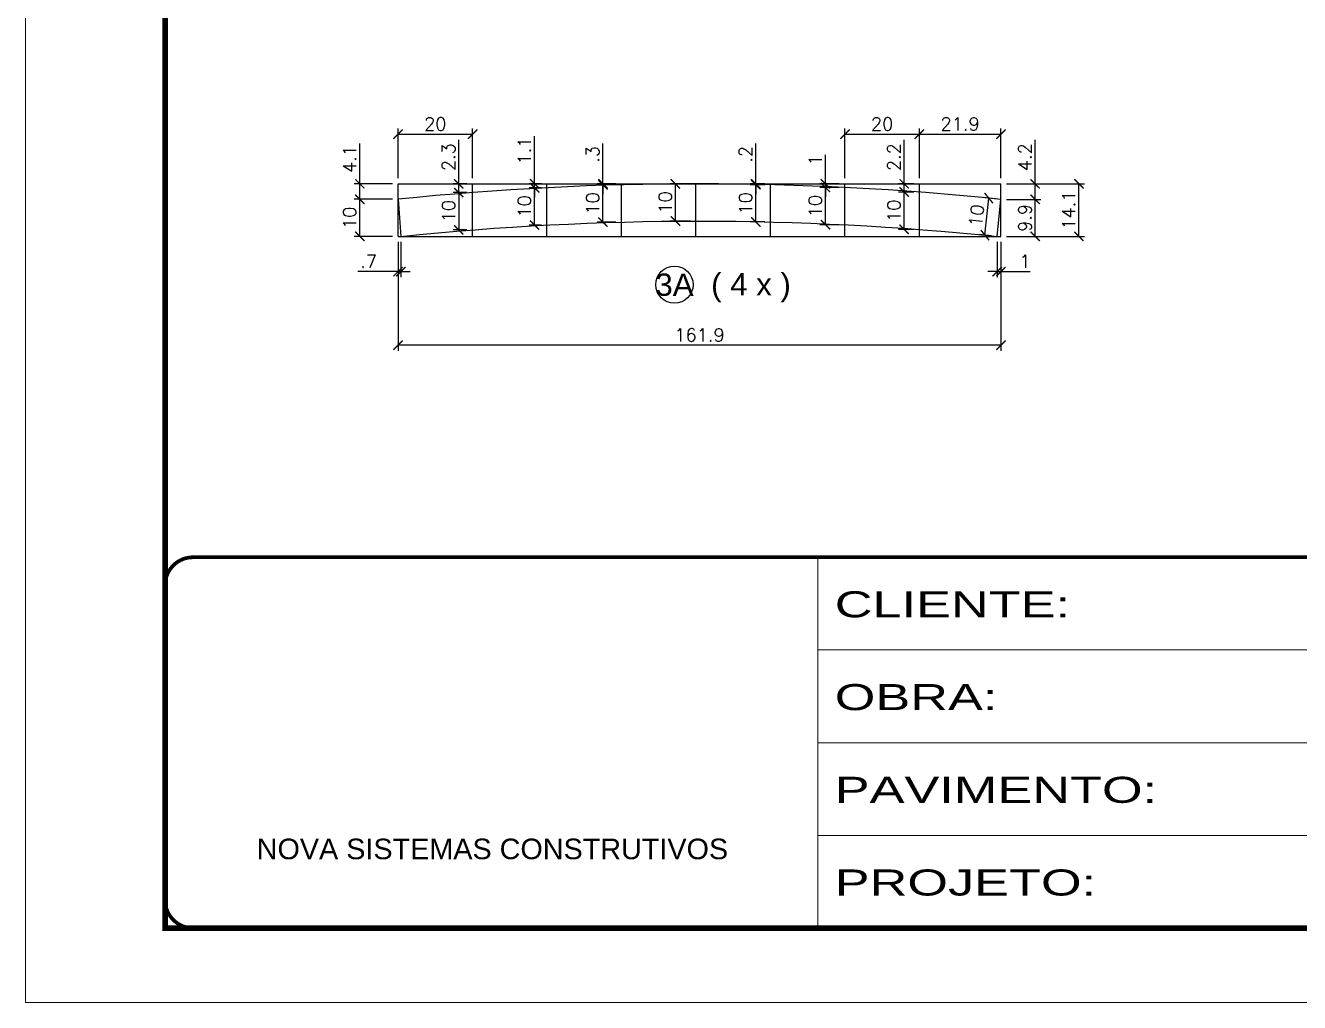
# Model space of a CAD drawing. Extents: x 2582 to 128055, y -26396 to 2611.
# Drawn here: x 2582 to 3266, y -3424 to -2899 of the extents above; entities that cross this region are included whole.
import ezdxf
from ezdxf.enums import TextEntityAlignment as Align

# ---------------------------------------------------------------- set-up
doc = ezdxf.new("R2010")
doc.units = 0
doc.header["$PDMODE"] = 35
doc.linetypes.add('CONTINUO', pattern=[0])
doc.linetypes.add('DASHED', pattern=[0.75, 0.5, -0.25])
for name, color, linetype in [('220', 4, 'Continuous'), ('COTA', 241, 'Continuous'), ('Painéis', 200, 'Continuous'), ('Romaneio', 10, 'Continuous')]:
    doc.layers.add(name, color=color, linetype=linetype)
doc.layers.add('Folhas', color=255, linetype='Continuous', lineweight=9)
doc.layers.add('SARRAFO DE PRESSAO', color=251, linetype='DASHED', lineweight=9)
doc.styles.add('ARIAL', font='arial.ttf')
doc.styles.add('Romans', font='romans.shx')
doc.styles.add('Tecnologia', font='')
doc.styles.get('Tecnologia').set_extended_font_data('Forgotten Futurist')
doc.dimstyles.new('Cota Seção (2x)', dxfattribs={"dimtxt": 7, "dimasz": 5, "dimexe": 3, "dimexo": 3, "dimgap": 2, "dimtad": 3, "dimdec": 1, "dimlfac": 0.5, "dimzin": 12, "dimdsep": 46, "dimtxsty": 'Romans', "dimblk": 'ARCHTICK', "dimcen": 0, "dimclrd": 4, "dimclre": 4, "dimclrt": 1, "dimadec": 1, "dimazin": 3, "dimtfac": 1, "dimtdec": 1, "dimtmove": 0, "dimatfit": 3, "dimldrblk": 'OBLIQUE', "dimfxl": 1, "dimtolj": 1, "dimtzin": 12, "dimarcsym": 0})

# ---------------------------------------------------------------- blocks, each defined once
blk = doc.blocks.new('9999999999')
at = {"color": 30, "linetype": 'CONTINUO'}
for p, q in [((98564.56, 34230.21), (98564.56, 34429.45)), ((98564.56, 34379.64), (99583.98, 34379.64)), ((98564.56, 34329.83), (99487.98, 34329.83)), ((98564.56, 34280.02), (99487.98, 34280.02))]:
    blk.add_line(p, q, dxfattribs=at)
at = {"color": 30, "linetype": 'CONTINUO', "const_width": 2}
blk.add_lwpolyline([(99583.98, 34230.21), (99583.98, 34414.45, 0.414214), (99568.98, 34429.45), (98228.98, 34429.45, 0.414214), (98213.98, 34414.45), (98213.98, 34245.21, 0.414214), (98228.98, 34230.21), (99583.98, 34230.21)], format="xyb", dxfattribs=at)
at = {"layer": 'Folhas'}
blk.add_lwpolyline([(98138.98, 34190.21), (99623.98, 34190.21), (99623.98, 35240.21), (98138.98, 35240.21)], close=True, dxfattribs=at)
at = {"layer": 'Folhas', "color": 30, "const_width": 3}
blk.add_lwpolyline([(98213.98, 34230.21), (99583.98, 34230.21), (99583.98, 35200.21), (98213.98, 35200.21)], close=True, dxfattribs=at)
at = {"color": 7, "linetype": 'Continuous', "ltscale": 5, "style": 'ARIAL'}
blk.add_text('NOVA SISTEMAS CONSTRUTIVOS', height=11.0592, dxfattribs=at).set_placement((98263.19, 34267.21))
at = {"layer": 'Folhas', "color": 7, "style": 'Tecnologia', "width": 1.5}
for s, p in [('CLIENTE:', (98573.65, 34397.17)), ('OBRA:', (98573.65, 34347.31)), ('PAVIMENTO:', (98573.65, 34297.5)), ('PROJETO:', (98573.65, 34247.69))]:
    blk.add_text(s, height=14, dxfattribs=at).set_placement(p)
blk = doc.blocks.new('_ArchTick')
at = {"color": 0, "linetype": 'ByBlock', "const_width": 0.15}
blk.add_lwpolyline([(-0.5, -0.5), (0.5, 0.5)], dxfattribs=at)
blk = doc.blocks.new('*D603')
at = {"layer": '220', "color": 4, "lineweight": -2, "transparency": 16777216}
for p, q in [((2781.76, -2981.57), (2781.76, -2954.88)), ((2821.76, -2981.57), (2821.76, -2954.88)), ((2781.76, -2957.88), (2821.76, -2957.88))]:
    blk.add_line(p, q, dxfattribs=at)
at = {"layer": 'Defpoints', "color": 0, "transparency": 16777216}
for p in [(2821.76, -2957.88), (2781.76, -2984.57), (2821.76, -2984.57)]:
    blk.add_point(p, dxfattribs=at)
at = {"layer": '220', "color": 4, "lineweight": -2, "transparency": 16777216, "xscale": 5, "yscale": 5, "zscale": 5, "rotation": 180}
blk.add_blockref('_ArchTick', (2781.76, -2957.88), dxfattribs=at)
at = {"layer": '220', "color": 4, "lineweight": -2, "transparency": 16777216, "xscale": 5, "yscale": 5, "zscale": 5}
blk.add_blockref('_ArchTick', (2821.76, -2957.88), dxfattribs=at)
at = {"layer": '220', "color": 1, "transparency": 16777216, "insert": (2801.76, -2952.38), "char_height": 7, "attachment_point": 5, "style": 'Romans'}
blk.add_mtext('\\A1;20', dxfattribs=at)
blk = doc.blocks.new('_Oblique')
at = {"color": 0, "linetype": 'ByBlock', "lineweight": -2}
blk.add_line((-0.5, -0.5), (0.5, 0.5), dxfattribs=at)
blk = doc.blocks.new('*D604')
at = {"layer": '220', "color": 4, "lineweight": -2, "transparency": 16777216}
for p, q in [((3021.76, -2981.57), (3021.76, -2954.88)), ((3061.76, -2981.57), (3061.76, -2954.88)), ((3021.76, -2957.88), (3061.76, -2957.88))]:
    blk.add_line(p, q, dxfattribs=at)
at = {"layer": 'Defpoints', "color": 0, "transparency": 16777216}
for p in [(3061.76, -2957.88), (3021.76, -2984.57), (3061.76, -2984.57)]:
    blk.add_point(p, dxfattribs=at)
at = {"layer": '220', "color": 4, "lineweight": -2, "transparency": 16777216, "xscale": 5, "yscale": 5, "zscale": 5, "rotation": 180}
blk.add_blockref('_ArchTick', (3021.76, -2957.88), dxfattribs=at)
at = {"layer": '220', "color": 4, "lineweight": -2, "transparency": 16777216, "xscale": 5, "yscale": 5, "zscale": 5}
blk.add_blockref('_ArchTick', (3061.76, -2957.88), dxfattribs=at)
at = {"layer": '220', "color": 1, "transparency": 16777216, "insert": (3041.76, -2952.38), "char_height": 7, "attachment_point": 5, "style": 'Romans'}
blk.add_mtext('\\A1;20', dxfattribs=at)
blk = doc.blocks.new('*D605')
at = {"layer": '220', "color": 4, "lineweight": -2, "transparency": 16777216}
for p, q in [((3061.76, -2981.57), (3061.76, -2954.88)), ((3105.59, -2981.57), (3105.59, -2954.88)), ((3061.76, -2957.88), (3105.59, -2957.88))]:
    blk.add_line(p, q, dxfattribs=at)
at = {"layer": 'Defpoints', "color": 0, "transparency": 16777216}
for p in [(3105.59, -2957.88), (3061.76, -2984.57), (3105.59, -2984.57)]:
    blk.add_point(p, dxfattribs=at)
at = {"layer": '220', "color": 4, "lineweight": -2, "transparency": 16777216, "xscale": 5, "yscale": 5, "zscale": 5, "rotation": 180}
blk.add_blockref('_ArchTick', (3061.76, -2957.88), dxfattribs=at)
at = {"layer": '220', "color": 4, "lineweight": -2, "transparency": 16777216, "xscale": 5, "yscale": 5, "zscale": 5}
blk.add_blockref('_ArchTick', (3105.59, -2957.88), dxfattribs=at)
at = {"layer": '220', "color": 1, "transparency": 16777216, "insert": (3083.67, -2952.38), "char_height": 7, "attachment_point": 5, "style": 'Romans'}
blk.add_mtext('\\A1;21.9', dxfattribs=at)
blk = doc.blocks.new('*D606')
at = {"layer": '220', "color": 4, "lineweight": -2, "transparency": 16777216}
for p, q in [((2814.37, -2984.57), (2814.37, -2960.91)), ((2818.76, -2984.57), (2811.37, -2984.57)), ((2818.76, -2989.26), (2811.37, -2989.26)), ((2814.37, -2989.26), (2814.37, -2984.57))]:
    blk.add_line(p, q, dxfattribs=at)
at = {"layer": 'Defpoints', "color": 0, "transparency": 16777216}
for p in [(2814.37, -2984.57), (2821.76, -2984.57), (2821.76, -2989.26)]:
    blk.add_point(p, dxfattribs=at)
at = {"layer": '220', "color": 4, "lineweight": -2, "transparency": 16777216, "xscale": 5, "yscale": 5, "zscale": 5}
for p, rotation in [((2814.37, -2984.57), 90), ((2814.37, -2989.26), 270)]:
    blk.add_blockref('_ArchTick', p, dxfattribs=dict(at, rotation=rotation))
at = {"layer": '220', "color": 1, "transparency": 16777216, "insert": (2808.87, -2970.24), "char_height": 7, "attachment_point": 5, "rotation": 90, "style": 'Romans'}
blk.add_mtext('\\A1;2.3', dxfattribs=at)
blk = doc.blocks.new('*D607')
at = {"layer": '220', "color": 4, "lineweight": -2, "transparency": 16777216}
for p, q in [((2818.76, -2989.26), (2811.37, -2989.26)), ((2814.37, -2989.26), (2814.37, -3009.32)), ((2818.76, -3009.32), (2811.37, -3009.32))]:
    blk.add_line(p, q, dxfattribs=at)
at = {"layer": 'Defpoints', "color": 0, "transparency": 16777216}
for p in [(2821.76, -2989.26), (2814.37, -3009.32), (2821.76, -3009.32)]:
    blk.add_point(p, dxfattribs=at)
at = {"layer": '220', "color": 4, "lineweight": -2, "transparency": 16777216, "xscale": 5, "yscale": 5, "zscale": 5}
for p, rotation in [((2814.37, -2989.26), 90), ((2814.37, -3009.32), 270)]:
    blk.add_blockref('_ArchTick', p, dxfattribs=dict(at, rotation=rotation))
at = {"layer": '220', "color": 1, "transparency": 16777216, "insert": (2808.87, -2999.29), "char_height": 7, "attachment_point": 5, "rotation": 90, "style": 'Romans'}
blk.add_mtext('\\A1;10', dxfattribs=at)
blk = doc.blocks.new('*D608')
at = {"layer": '220', "color": 4, "lineweight": -2, "transparency": 16777216}
for p, q in [((2858.76, -2986.68), (2852.11, -2986.68)), ((2855.11, -3006.71), (2855.11, -2986.68)), ((2858.76, -3006.71), (2852.11, -3006.71))]:
    blk.add_line(p, q, dxfattribs=at)
at = {"layer": 'Defpoints', "color": 0, "transparency": 16777216}
for p in [(2855.11, -2986.68), (2861.76, -2986.68), (2861.76, -3006.71)]:
    blk.add_point(p, dxfattribs=at)
at = {"layer": '220', "color": 4, "lineweight": -2, "transparency": 16777216, "xscale": 5, "yscale": 5, "zscale": 5}
for p, rotation in [((2855.11, -2986.68), 90), ((2855.11, -3006.71), 270)]:
    blk.add_blockref('_ArchTick', p, dxfattribs=dict(at, rotation=rotation))
at = {"layer": '220', "color": 1, "transparency": 16777216, "insert": (2849.61, -2996.7), "char_height": 7, "attachment_point": 5, "rotation": 90, "style": 'Romans'}
blk.add_mtext('\\A1;10', dxfattribs=at)
blk = doc.blocks.new('*D609')
at = {"layer": '220', "color": 4, "lineweight": -2, "transparency": 16777216}
for p, q in [((2855.11, -2984.57), (2855.11, -2958.91)), ((2858.76, -2984.57), (2852.11, -2984.57)), ((2858.76, -2986.68), (2852.11, -2986.68)), ((2855.11, -2986.68), (2855.11, -2984.57)), ((2855.11, -2986.68), (2855.11, -2991.68))]:
    blk.add_line(p, q, dxfattribs=at)
at = {"layer": 'Defpoints', "color": 0, "transparency": 16777216}
for p in [(2855.11, -2984.57), (2861.76, -2984.57), (2861.76, -2986.68)]:
    blk.add_point(p, dxfattribs=at)
at = {"layer": '220', "color": 4, "lineweight": -2, "transparency": 16777216, "xscale": 5, "yscale": 5, "zscale": 5}
for p, rotation in [((2855.11, -2984.57), 270), ((2855.11, -2986.68), 90)]:
    blk.add_blockref('_ArchTick', p, dxfattribs=dict(at, rotation=rotation))
at = {"layer": '220', "color": 1, "transparency": 16777216, "insert": (2849.61, -2966.74), "char_height": 7, "attachment_point": 5, "rotation": 90, "style": 'Romans'}
blk.add_mtext('\\A1;1.1', dxfattribs=at)
blk = doc.blocks.new('*D610')
at = {"layer": '220', "color": 4, "lineweight": -2, "transparency": 16777216}
for p, q in [((2898.76, -2985.12), (2888.78, -2985.12)), ((2891.78, -3005.13), (2891.78, -2985.12)), ((2898.76, -3005.13), (2888.78, -3005.13))]:
    blk.add_line(p, q, dxfattribs=at)
at = {"layer": 'Defpoints', "color": 0, "transparency": 16777216}
for p in [(2891.78, -2985.12), (2901.76, -2985.12), (2901.76, -3005.13)]:
    blk.add_point(p, dxfattribs=at)
at = {"layer": '220', "color": 4, "lineweight": -2, "transparency": 16777216, "xscale": 5, "yscale": 5, "zscale": 5}
for p, rotation in [((2891.78, -2985.12), 90), ((2891.78, -3005.13), 270)]:
    blk.add_blockref('_ArchTick', p, dxfattribs=dict(at, rotation=rotation))
at = {"layer": '220', "color": 1, "transparency": 16777216, "insert": (2886.28, -2995.13), "char_height": 7, "attachment_point": 5, "rotation": 90, "style": 'Romans'}
blk.add_mtext('\\A1;10', dxfattribs=at)
blk = doc.blocks.new('*D611')
at = {"layer": '220', "color": 4, "lineweight": -2, "transparency": 16777216}
for p, q in [((2891.78, -2984.57), (2891.78, -2962.91)), ((2898.76, -2984.57), (2888.78, -2984.57)), ((2898.76, -2985.12), (2888.78, -2985.12)), ((2891.78, -2985.12), (2891.78, -2984.57)), ((2891.78, -2985.12), (2891.78, -2990.12))]:
    blk.add_line(p, q, dxfattribs=at)
at = {"layer": 'Defpoints', "color": 0, "transparency": 16777216}
for p in [(2891.78, -2984.57), (2901.76, -2984.57), (2901.76, -2985.12)]:
    blk.add_point(p, dxfattribs=at)
at = {"layer": '220', "color": 4, "lineweight": -2, "transparency": 16777216, "xscale": 5, "yscale": 5, "zscale": 5}
for p, rotation in [((2891.78, -2984.57), 270), ((2891.78, -2985.12), 90)]:
    blk.add_blockref('_ArchTick', p, dxfattribs=dict(at, rotation=rotation))
at = {"layer": '220', "color": 1, "transparency": 16777216, "insert": (2886.28, -2968.74), "char_height": 7, "attachment_point": 5, "rotation": 90, "style": 'Romans'}
blk.add_mtext('\\A1;.3', dxfattribs=at)
blk = doc.blocks.new('*D612')
at = {"layer": '220', "color": 4, "lineweight": -2, "transparency": 16777216}
for p, q in [((2938.76, -2984.57), (2927.76, -2984.57)), ((2930.76, -3004.57), (2930.76, -2984.57)), ((2938.76, -3004.57), (2927.76, -3004.57))]:
    blk.add_line(p, q, dxfattribs=at)
at = {"layer": 'Defpoints', "color": 0, "transparency": 16777216}
for p in [(2930.76, -2984.57), (2941.76, -2984.57), (2941.76, -3004.57)]:
    blk.add_point(p, dxfattribs=at)
at = {"layer": '220', "color": 4, "lineweight": -2, "transparency": 16777216, "xscale": 5, "yscale": 5, "zscale": 5}
for p, rotation in [((2930.76, -2984.57), 90), ((2930.76, -3004.57), 270)]:
    blk.add_blockref('_ArchTick', p, dxfattribs=dict(at, rotation=rotation))
at = {"layer": '220', "color": 1, "transparency": 16777216, "insert": (2925.26, -2994.57), "char_height": 7, "attachment_point": 5, "rotation": 90, "style": 'Romans'}
blk.add_mtext('\\A1;10', dxfattribs=at)
blk = doc.blocks.new('*D613')
at = {"layer": '220', "color": 4, "lineweight": -2, "transparency": 16777216}
for p, q in [((2978.76, -2985.04), (2970.9, -2985.04)), ((2973.9, -3005.05), (2973.9, -2985.04)), ((2978.76, -3005.05), (2970.9, -3005.05))]:
    blk.add_line(p, q, dxfattribs=at)
at = {"layer": 'Defpoints', "color": 0, "transparency": 16777216}
for p in [(2973.9, -2985.04), (2981.76, -2985.04), (2981.76, -3005.05)]:
    blk.add_point(p, dxfattribs=at)
at = {"layer": '220', "color": 4, "lineweight": -2, "transparency": 16777216, "xscale": 5, "yscale": 5, "zscale": 5}
for p, rotation in [((2973.9, -2985.04), 90), ((2973.9, -3005.05), 270)]:
    blk.add_blockref('_ArchTick', p, dxfattribs=dict(at, rotation=rotation))
at = {"layer": '220', "color": 1, "transparency": 16777216, "insert": (2968.4, -2995.04), "char_height": 7, "attachment_point": 5, "rotation": 90, "style": 'Romans'}
blk.add_mtext('\\A1;10', dxfattribs=at)
blk = doc.blocks.new('*D614')
at = {"layer": '220', "color": 4, "lineweight": -2, "transparency": 16777216}
for p, q in [((2973.9, -2984.57), (2973.9, -2962.91)), ((2978.76, -2984.57), (2970.9, -2984.57)), ((2978.76, -2985.04), (2970.9, -2985.04)), ((2973.9, -2985.04), (2973.9, -2984.57)), ((2973.9, -2985.04), (2973.9, -2990.04))]:
    blk.add_line(p, q, dxfattribs=at)
at = {"layer": 'Defpoints', "color": 0, "transparency": 16777216}
for p in [(2973.9, -2984.57), (2981.76, -2984.57), (2981.76, -2985.04)]:
    blk.add_point(p, dxfattribs=at)
at = {"layer": '220', "color": 4, "lineweight": -2, "transparency": 16777216, "xscale": 5, "yscale": 5, "zscale": 5}
for p, rotation in [((2973.9, -2984.57), 270), ((2973.9, -2985.04), 90)]:
    blk.add_blockref('_ArchTick', p, dxfattribs=dict(at, rotation=rotation))
at = {"layer": '220', "color": 1, "transparency": 16777216, "insert": (2968.4, -2968.74), "char_height": 7, "attachment_point": 5, "rotation": 90, "style": 'Romans'}
blk.add_mtext('\\A1;.2', dxfattribs=at)
blk = doc.blocks.new('*D615')
at = {"layer": '220', "color": 4, "lineweight": -2, "transparency": 16777216}
for p, q in [((3018.76, -2986.52), (3008.33, -2986.52)), ((3011.33, -3006.54), (3011.33, -2986.52)), ((3018.76, -3006.54), (3008.33, -3006.54))]:
    blk.add_line(p, q, dxfattribs=at)
at = {"layer": 'Defpoints', "color": 0, "transparency": 16777216}
for p in [(3011.33, -2986.52), (3021.76, -2986.52), (3021.76, -3006.54)]:
    blk.add_point(p, dxfattribs=at)
at = {"layer": '220', "color": 4, "lineweight": -2, "transparency": 16777216, "xscale": 5, "yscale": 5, "zscale": 5}
for p, rotation in [((3011.33, -2986.52), 90), ((3011.33, -3006.54), 270)]:
    blk.add_blockref('_ArchTick', p, dxfattribs=dict(at, rotation=rotation))
at = {"layer": '220', "color": 1, "transparency": 16777216, "insert": (3005.83, -2996.53), "char_height": 7, "attachment_point": 5, "rotation": 90, "style": 'Romans'}
blk.add_mtext('\\A1;10', dxfattribs=at)
blk = doc.blocks.new('*D616')
at = {"layer": '220', "color": 4, "lineweight": -2, "transparency": 16777216}
for p, q in [((3011.33, -2984.57), (3011.33, -2968.91)), ((3018.76, -2984.57), (3008.33, -2984.57)), ((3018.76, -2986.52), (3008.33, -2986.52)), ((3011.33, -2986.52), (3011.33, -2984.57)), ((3011.33, -2986.52), (3011.33, -2991.52))]:
    blk.add_line(p, q, dxfattribs=at)
at = {"layer": 'Defpoints', "color": 0, "transparency": 16777216}
for p in [(3011.33, -2984.57), (3021.76, -2984.57), (3021.76, -2986.52)]:
    blk.add_point(p, dxfattribs=at)
at = {"layer": '220', "color": 4, "lineweight": -2, "transparency": 16777216, "xscale": 5, "yscale": 5, "zscale": 5}
for p, rotation in [((3011.33, -2984.57), 270), ((3011.33, -2986.52), 90)]:
    blk.add_blockref('_ArchTick', p, dxfattribs=dict(at, rotation=rotation))
at = {"layer": '220', "color": 1, "transparency": 16777216, "insert": (3005.83, -2971.74), "char_height": 7, "attachment_point": 5, "rotation": 90, "style": 'Romans'}
blk.add_mtext('\\A1;1', dxfattribs=at)
blk = doc.blocks.new('*D617')
at = {"layer": '220', "color": 4, "lineweight": -2, "transparency": 16777216}
for p, q in [((3058.76, -2989.01), (3050.61, -2989.01)), ((3053.61, -3009.07), (3053.61, -2989.01)), ((3058.76, -3009.07), (3050.61, -3009.07))]:
    blk.add_line(p, q, dxfattribs=at)
at = {"layer": 'Defpoints', "color": 0, "transparency": 16777216}
for p in [(3053.61, -2989.01), (3061.76, -2989.01), (3061.76, -3009.07)]:
    blk.add_point(p, dxfattribs=at)
at = {"layer": '220', "color": 4, "lineweight": -2, "transparency": 16777216, "xscale": 5, "yscale": 5, "zscale": 5}
for p, rotation in [((3053.61, -2989.01), 90), ((3053.61, -3009.07), 270)]:
    blk.add_blockref('_ArchTick', p, dxfattribs=dict(at, rotation=rotation))
at = {"layer": '220', "color": 1, "transparency": 16777216, "insert": (3048.11, -2999.04), "char_height": 7, "attachment_point": 5, "rotation": 90, "style": 'Romans'}
blk.add_mtext('\\A1;10', dxfattribs=at)
blk = doc.blocks.new('*D618')
at = {"layer": '220', "color": 4, "lineweight": -2, "transparency": 16777216}
for p, q in [((3053.61, -2984.57), (3053.61, -2960.91)), ((3058.76, -2984.57), (3050.61, -2984.57)), ((3058.76, -2989.01), (3050.61, -2989.01)), ((3053.61, -2989.01), (3053.61, -2984.57))]:
    blk.add_line(p, q, dxfattribs=at)
at = {"layer": 'Defpoints', "color": 0, "transparency": 16777216}
for p in [(3053.61, -2984.57), (3061.76, -2984.57), (3061.76, -2989.01)]:
    blk.add_point(p, dxfattribs=at)
at = {"layer": '220', "color": 4, "lineweight": -2, "transparency": 16777216, "xscale": 5, "yscale": 5, "zscale": 5}
for p, rotation in [((3053.61, -2984.57), 90), ((3053.61, -2989.01), 270)]:
    blk.add_blockref('_ArchTick', p, dxfattribs=dict(at, rotation=rotation))
at = {"layer": '220', "color": 1, "transparency": 16777216, "insert": (3048.11, -2970.24), "char_height": 7, "attachment_point": 5, "rotation": 90, "style": 'Romans'}
blk.add_mtext('\\A1;2.2', dxfattribs=at)
blk = doc.blocks.new('*D619')
at = {"layer": '220', "color": 4, "lineweight": -2, "transparency": 16777216}
for p, q in [((3102.6, -2992.61), (3096.06, -2991.94)), ((3096.99, -3012.14), (3099.04, -2992.25)), ((3100.55, -3012.51), (3094, -3011.83))]:
    blk.add_line(p, q, dxfattribs=at)
at = {"layer": 'Defpoints', "color": 0, "transparency": 16777216}
for p in [(3099.04, -2992.25), (3105.59, -2992.92), (3103.53, -3012.82)]:
    blk.add_point(p, dxfattribs=at)
at = {"layer": '220', "color": 4, "lineweight": -2, "transparency": 16777216, "xscale": 5, "yscale": 5, "zscale": 5}
for p, rotation in [((3099.04, -2992.25), 84.10692675200964), ((3096.99, -3012.14), 264.1069267520097)]:
    blk.add_blockref('_ArchTick', p, dxfattribs=dict(at, rotation=rotation))
at = {"layer": '220', "color": 1, "transparency": 16777216, "insert": (3092.54, -3001.63), "char_height": 7, "attachment_point": 5, "rotation": 84.10693, "style": 'Romans'}
blk.add_mtext('\\A1;10', dxfattribs=at)
blk = doc.blocks.new('*D620')
at = {"layer": '220', "color": 4, "lineweight": -2, "transparency": 16777216}
for p, q in [((3108.59, -2992.92), (3126.97, -2992.92)), ((3123.97, -3012.82), (3123.97, -2992.92)), ((3108.59, -3012.82), (3126.97, -3012.82))]:
    blk.add_line(p, q, dxfattribs=at)
at = {"layer": 'Defpoints', "color": 0, "transparency": 16777216}
for p in [(3105.59, -2992.92), (3123.97, -2992.92), (3105.59, -3012.82)]:
    blk.add_point(p, dxfattribs=at)
at = {"layer": '220', "color": 4, "lineweight": -2, "transparency": 16777216, "xscale": 5, "yscale": 5, "zscale": 5}
for p, rotation in [((3123.97, -2992.92), 90), ((3123.97, -3012.82), 270)]:
    blk.add_blockref('_ArchTick', p, dxfattribs=dict(at, rotation=rotation))
at = {"layer": '220', "color": 1, "transparency": 16777216, "insert": (3118.47, -3002.87), "char_height": 7, "attachment_point": 5, "rotation": 90, "style": 'Romans'}
blk.add_mtext('\\A1;9.9', dxfattribs=at)
blk = doc.blocks.new('*D621')
at = {"layer": '220', "color": 4, "lineweight": -2, "transparency": 16777216}
for p, q in [((3123.97, -2984.57), (3123.97, -2960.91)), ((3108.59, -2984.57), (3126.97, -2984.57)), ((3123.97, -2992.92), (3123.97, -2984.57)), ((3108.59, -2992.92), (3126.97, -2992.92))]:
    blk.add_line(p, q, dxfattribs=at)
at = {"layer": 'Defpoints', "color": 0, "transparency": 16777216}
for p in [(3105.59, -2984.57), (3123.97, -2984.57), (3105.59, -2992.92)]:
    blk.add_point(p, dxfattribs=at)
at = {"layer": '220', "color": 4, "lineweight": -2, "transparency": 16777216, "xscale": 5, "yscale": 5, "zscale": 5}
for p, rotation in [((3123.97, -2984.57), 90), ((3123.97, -2992.92), 270)]:
    blk.add_blockref('_ArchTick', p, dxfattribs=dict(at, rotation=rotation))
at = {"layer": '220', "color": 1, "transparency": 16777216, "insert": (3118.47, -2970.24), "char_height": 7, "attachment_point": 5, "rotation": 90, "style": 'Romans'}
blk.add_mtext('\\A1;4.2', dxfattribs=at)
blk = doc.blocks.new('*D622')
at = {"layer": '220', "color": 4, "lineweight": -2, "transparency": 16777216}
for p, q in [((3108.59, -2984.57), (3150.49, -2984.57)), ((3147.49, -3012.82), (3147.49, -2984.57)), ((3108.59, -3012.82), (3150.49, -3012.82))]:
    blk.add_line(p, q, dxfattribs=at)
at = {"layer": 'Defpoints', "color": 0, "transparency": 16777216}
for p in [(3105.59, -2984.57), (3147.49, -2984.57), (3105.59, -3012.82)]:
    blk.add_point(p, dxfattribs=at)
at = {"layer": '220', "color": 4, "lineweight": -2, "transparency": 16777216, "xscale": 5, "yscale": 5, "zscale": 5}
for p, rotation in [((3147.49, -2984.57), 90), ((3147.49, -3012.82), 270)]:
    blk.add_blockref('_ArchTick', p, dxfattribs=dict(at, rotation=rotation))
at = {"layer": '220', "color": 1, "transparency": 16777216, "insert": (3141.99, -2998.7), "char_height": 7, "attachment_point": 5, "rotation": 90, "style": 'Romans'}
blk.add_mtext('\\A1;14.1', dxfattribs=at)
blk = doc.blocks.new('*D623')
at = {"layer": '220', "color": 4, "lineweight": -2, "transparency": 16777216}
for p, q in [((2781.76, -3015.82), (2781.76, -3074.29)), ((3105.59, -3015.82), (3105.59, -3074.29)), ((3105.59, -3071.29), (2781.76, -3071.29))]:
    blk.add_line(p, q, dxfattribs=at)
at = {"layer": 'Defpoints', "color": 0, "transparency": 16777216}
for p in [(2781.76, -3012.82), (3105.59, -3012.82), (2781.76, -3071.29)]:
    blk.add_point(p, dxfattribs=at)
at = {"layer": '220', "color": 4, "lineweight": -2, "transparency": 16777216, "xscale": 5, "yscale": 5, "zscale": 5, "rotation": 180}
blk.add_blockref('_ArchTick', (2781.76, -3071.29), dxfattribs=at)
at = {"layer": '220', "color": 4, "lineweight": -2, "transparency": 16777216, "xscale": 5, "yscale": 5, "zscale": 5}
blk.add_blockref('_ArchTick', (3105.59, -3071.29), dxfattribs=at)
at = {"layer": '220', "color": 1, "transparency": 16777216, "insert": (2943.67, -3065.79), "char_height": 7, "attachment_point": 5, "style": 'Romans'}
blk.add_mtext('\\A1;161.9', dxfattribs=at)
blk = doc.blocks.new('*D624')
at = {"layer": '220', "color": 4, "lineweight": -2, "transparency": 16777216}
for p, q in [((2778.76, -2992.86), (2758.23, -2992.86)), ((2761.23, -3012.82), (2761.23, -2992.86)), ((2778.76, -3012.82), (2758.23, -3012.82))]:
    blk.add_line(p, q, dxfattribs=at)
at = {"layer": 'Defpoints', "color": 0, "transparency": 16777216}
for p in [(2761.23, -2992.86), (2781.76, -2992.86), (2781.76, -3012.82)]:
    blk.add_point(p, dxfattribs=at)
at = {"layer": '220', "color": 4, "lineweight": -2, "transparency": 16777216, "xscale": 5, "yscale": 5, "zscale": 5}
for p, rotation in [((2761.23, -2992.86), 90), ((2761.23, -3012.82), 270)]:
    blk.add_blockref('_ArchTick', p, dxfattribs=dict(at, rotation=rotation))
at = {"layer": '220', "color": 1, "transparency": 16777216, "insert": (2755.73, -3002.84), "char_height": 7, "attachment_point": 5, "rotation": 90, "style": 'Romans'}
blk.add_mtext('\\A1;10', dxfattribs=at)
blk = doc.blocks.new('*D625')
at = {"layer": '220', "color": 4, "lineweight": -2, "transparency": 16777216}
for p, q in [((2761.23, -2984.57), (2761.23, -2962.91)), ((2778.76, -2984.57), (2758.23, -2984.57)), ((2761.23, -2992.86), (2761.23, -2984.57)), ((2778.76, -2992.86), (2758.23, -2992.86))]:
    blk.add_line(p, q, dxfattribs=at)
at = {"layer": 'Defpoints', "color": 0, "transparency": 16777216}
for p in [(2761.23, -2984.57), (2781.76, -2984.57), (2781.76, -2992.86)]:
    blk.add_point(p, dxfattribs=at)
at = {"layer": '220', "color": 4, "lineweight": -2, "transparency": 16777216, "xscale": 5, "yscale": 5, "zscale": 5}
for p, rotation in [((2761.23, -2984.57), 90), ((2761.23, -2992.86), 270)]:
    blk.add_blockref('_ArchTick', p, dxfattribs=dict(at, rotation=rotation))
at = {"layer": '220', "color": 1, "transparency": 16777216, "insert": (2755.73, -2971.24), "char_height": 7, "attachment_point": 5, "rotation": 90, "style": 'Romans'}
blk.add_mtext('\\A1;4.1', dxfattribs=at)
blk = doc.blocks.new('*D626')
at = {"layer": '220', "color": 4, "lineweight": -2, "transparency": 16777216}
for p, q in [((2781.76, -3015.82), (2781.76, -3034.73)), ((2783.25, -3015.82), (2783.25, -3034.73)), ((2781.76, -3031.73), (2760.09, -3031.73)), ((2783.25, -3031.73), (2781.76, -3031.73)), ((2783.25, -3031.73), (2788.25, -3031.73))]:
    blk.add_line(p, q, dxfattribs=at)
at = {"layer": 'Defpoints', "color": 0, "transparency": 16777216}
for p in [(2781.76, -3012.82), (2783.25, -3012.82), (2781.76, -3031.73)]:
    blk.add_point(p, dxfattribs=at)
at = {"layer": '220', "color": 4, "lineweight": -2, "transparency": 16777216, "xscale": 5, "yscale": 5, "zscale": 5}
blk.add_blockref('_ArchTick', (2781.76, -3031.73), dxfattribs=at)
at = {"layer": '220', "color": 4, "lineweight": -2, "transparency": 16777216, "xscale": 5, "yscale": 5, "zscale": 5, "rotation": 180}
blk.add_blockref('_ArchTick', (2783.25, -3031.73), dxfattribs=at)
at = {"layer": '220', "color": 1, "transparency": 16777216, "insert": (2765.92, -3026.23), "char_height": 7, "attachment_point": 5, "style": 'Romans'}
blk.add_mtext('\\A1;.7', dxfattribs=at)
blk = doc.blocks.new('*D627')
at = {"layer": '220', "color": 4, "lineweight": -2, "transparency": 16777216}
for p, q in [((3103.53, -3015.82), (3103.53, -3034.73)), ((3105.59, -3015.82), (3105.59, -3034.73)), ((3103.53, -3031.73), (3098.53, -3031.73)), ((3103.53, -3031.73), (3105.59, -3031.73)), ((3105.59, -3031.73), (3121.25, -3031.73))]:
    blk.add_line(p, q, dxfattribs=at)
at = {"layer": 'Defpoints', "color": 0, "transparency": 16777216}
for p in [(3103.53, -3012.82), (3105.59, -3012.82), (3105.59, -3031.73)]:
    blk.add_point(p, dxfattribs=at)
at = {"layer": '220', "color": 4, "lineweight": -2, "transparency": 16777216, "xscale": 5, "yscale": 5, "zscale": 5}
blk.add_blockref('_ArchTick', (3103.53, -3031.73), dxfattribs=at)
at = {"layer": '220', "color": 4, "lineweight": -2, "transparency": 16777216, "xscale": 5, "yscale": 5, "zscale": 5, "rotation": 180}
blk.add_blockref('_ArchTick', (3105.59, -3031.73), dxfattribs=at)
at = {"layer": '220', "color": 1, "transparency": 16777216, "insert": (3118.42, -3026.23), "char_height": 7, "attachment_point": 5, "style": 'Romans'}
blk.add_mtext('\\A1;1', dxfattribs=at)

msp = doc.modelspace()

# ---------------------------------------------------------------- linework, layer by layer
at = {"layer": 'COTA', "linetype": 'ByBlock'}
for p, q in [((2781.76, -2984.57), (3105.59, -2984.57)), ((2781.76, -3012.82), (2781.76, -2984.57)), ((2821.76, -3012.82), (2821.76, -2984.57)), ((2861.76, -3012.82), (2861.76, -2984.57)), ((2901.76, -3012.82), (2901.76, -2984.57)), ((2941.76, -3012.82), (2941.76, -2984.57)), ((2981.76, -3012.82), (2981.76, -2984.57)), ((3021.76, -3012.82), (3021.76, -2984.57)), ((3061.76, -3012.82), (3061.76, -2984.57)), ((3105.59, -3012.82), (3105.59, -2984.57)), ((2781.76, -3012.82), (3105.59, -3012.82))]:
    msp.add_line(p, q, dxfattribs=at)
at = {"layer": 'Painéis'}
msp.add_lwpolyline([(2783.25, -3012.82, -0.051472), (3103.53, -3012.82), (3105.59, -2992.92, 0.051383), (2781.76, -2992.86)], format="xyb", close=True, dxfattribs=at)
at = {"layer": 'Romaneio', "color": 1, "linetype": 'ByBlock'}
msp.add_circle((2930.24, -3038.76), 10, dxfattribs=at)

# ---------------------------------------------------------------- block references
at = {"layer": 'SARRAFO DE PRESSAO', "color": 6, "linetype": 'ByBlock'}
msp.add_blockref('9999999999', (-95557.34, -37614.68), dxfattribs=at)

# ---------------------------------------------------------------- texts
at = {"layer": 'Romaneio', "color": 255, "linetype": 'ByBlock', "style": 'ARIAL'}
for s, p in [('3A', (2930.24, -3038.76)), ('( 4 x )', (2971.34, -3038.57))]:
    msp.add_text(s, height=12, dxfattribs=at).set_placement(p, align=Align.MIDDLE_CENTER)

# ---------------------------------------------------------------- dimensions: what is measured, and where the dimension line sits
at = {"layer": '220'}
for base, p1, p2, picture, middle in [((2821.76, -2957.88), (2781.76, -2984.57), (2821.76, -2984.57), '*D603', (2801.76, -2952.38)), ((2781.76, -3031.73), (2783.25, -3012.82), (2781.76, -3012.82), '*D626', (2765.92, -3026.23)), ((2781.76, -3071.29), (3105.59, -3012.82), (2781.76, -3012.82), '*D623', (2943.67, -3065.79)), ((3105.59, -3031.73), (3103.53, -3012.82), (3105.59, -3012.82), '*D627', (3118.42, -3026.23))]:
    dim = msp.add_linear_dim(base=base, p1=p1, p2=p2, dimstyle='Cota Seção (2x)', dxfattribs=at)
    dim.commit()
    dim.dimension.update_dxf_attribs({"geometry": picture, "text_midpoint": middle})
for base, p1, p2, picture, middle in [((3061.76, -2957.88), (3021.76, -2984.57), (3061.76, -2984.57), '*D604', (3041.76, -2952.38)), ((3105.59, -2957.88), (3061.76, -2984.57), (3105.59, -2984.57), '*D605', (3083.67, -2952.38))]:
    dim = msp.add_linear_dim(base=base, p1=p1, p2=p2, dimstyle='Cota Seção (2x)', override={"dimtmove": 1}, dxfattribs=at)
    dim.commit()
    dim.dimension.update_dxf_attribs({"geometry": picture, "text_midpoint": middle})
for base, p1, p2, picture, middle in [((2761.23, -2984.57), (2781.76, -2992.86), (2781.76, -2984.57), '*D625', (2755.73, -2971.24)), ((2814.37, -2984.57), (2821.76, -2989.26), (2821.76, -2984.57), '*D606', (2808.87, -2970.24)), ((2855.11, -2984.57), (2861.76, -2986.68), (2861.76, -2984.57), '*D609', (2849.61, -2966.74)), ((2891.78, -2984.57), (2901.76, -2985.12), (2901.76, -2984.57), '*D611', (2886.28, -2968.74)), ((2973.9, -2984.57), (2981.76, -2985.04), (2981.76, -2984.57), '*D614', (2968.4, -2968.74)), ((3053.61, -2984.57), (3061.76, -2989.01), (3061.76, -2984.57), '*D618', (3048.11, -2970.24)), ((3011.33, -2984.57), (3021.76, -2986.52), (3021.76, -2984.57), '*D616', (3005.83, -2971.74)), ((2891.78, -2985.12), (2901.76, -3005.13), (2901.76, -2985.12), '*D610', (2886.28, -2995.13)), ((2930.76, -2984.57), (2941.76, -3004.57), (2941.76, -2984.57), '*D612', (2925.26, -2994.57)), ((2973.9, -2985.04), (2981.76, -3005.05), (2981.76, -2985.04), '*D613', (2968.4, -2995.04)), ((2761.23, -2992.86), (2781.76, -3012.82), (2781.76, -2992.86), '*D624', (2755.73, -3002.84)), ((2814.37, -3009.32), (2821.76, -2989.26), (2821.76, -3009.32), '*D607', (2808.87, -2999.29)), ((2855.11, -2986.68), (2861.76, -3006.71), (2861.76, -2986.68), '*D608', (2849.61, -2996.7)), ((3011.33, -2986.52), (3021.76, -3006.54), (3021.76, -2986.52), '*D615', (3005.83, -2996.53)), ((3053.61, -2989.01), (3061.76, -3009.07), (3061.76, -2989.01), '*D617', (3048.11, -2999.04))]:
    dim = msp.add_linear_dim(base=base, p1=p1, p2=p2, angle=90, dimstyle='Cota Seção (2x)', dxfattribs=at)
    dim.commit()
    dim.dimension.update_dxf_attribs({"geometry": picture, "text_midpoint": middle})
for p1, p2, distance, picture, middle in [((3105.59, -2992.92), (3105.59, -2984.57), -18.38, '*D621', (3118.47, -2970.24)), ((3105.59, -3012.82), (3105.59, -2984.57), -41.9, '*D622', (3141.99, -2998.7)), ((3103.53, -3012.82), (3105.59, -2992.92), 6.58, '*D619', (3092.54, -3001.63)), ((3105.5856, -3012.8168), (3105.5856, -2992.9225), -18.3826, '*D620', (3118.4682, -3002.8697))]:
    dim = msp.add_aligned_dim(p1=p1, p2=p2, distance=distance, dimstyle='Cota Seção (2x)', dxfattribs=at)
    dim.commit()
    dim.dimension.update_dxf_attribs({"geometry": picture, "text_midpoint": middle})

doc.saveas('drawing.dxf')
